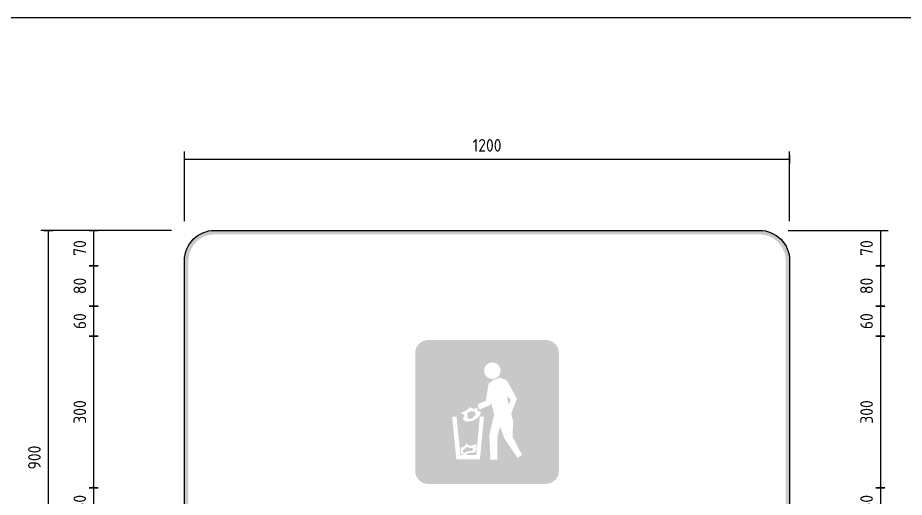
# Model space of a CAD drawing. Extents: x 0 to 420, y 0 to 297.
# Drawn here: x 90.4 to 266.2, y 197.5 to 292.5 of the extents above; entities that cross this region are included whole.
import ezdxf
from ezdxf.enums import TextEntityAlignment as Align

# ---------------------------------------------------------------- set-up
doc = ezdxf.new("R2010")
doc.units = 0
doc.header["$LTSCALE"] = 0.3
doc.layers.get('0').update_dxf_attribs({"linetype": 'CONTINUOUS'})
doc.layers.get('DEFPOINTS').update_dxf_attribs({"linetype": 'CONTINUOUS'})
for name, color, linetype in [('BLUE', 162, 'CONTINUOUS'), ('L18', 4, 'CONTINUOUS'), ('T25', 1, 'CONTINUOUS'), ('TBLK18', 4, 'CONTINUOUS'), ('TBLK25', 1, 'CONTINUOUS'), ('TBLK35', 3, 'CONTINUOUS'), ('TBLK50', 7, 'CONTINUOUS')]:
    doc.layers.add(name, color=color, linetype=linetype)
doc.styles.add('ISO', font='iso.shx')
doc.dimstyles.new('SIGNSDIM', dxfattribs={"dimtxt": 2.5, "dimasz": 0.2, "dimexe": 1.5, "dimexo": 2, "dimgap": 1.5, "dimtad": 1, "dimdec": 4, "dimlfac": 10, "dimrnd": 1, "dimdsep": 46, "dimtxsty": 'ISO', "dimblk": 'SGNDIM', "dimcen": 2.5, "dimse2": 1, "dimadec": 0, "dimazin": 0, "dimtfac": 1, "dimtdec": 4, "dimtix": 1, "dimtmove": 0, "dimatfit": 3, "dimldrblk": 'SGNDIM', "dimfxl": 1, "dimtolj": 1, "dimtzin": 0, "dimarcsym": 0})

# ---------------------------------------------------------------- blocks, each defined once
blk = doc.blocks.new('A3BBLK')
at = {"layer": 'TBLK50'}
blk.add_line((415.5000000000002, 292.5), (13, 292.5), dxfattribs=at)
blk = doc.blocks.new('a3_in_vtblk std dwg')
blk.add_blockref('A3BBLK', (-3.741840828297427e-07, 1.894474053187878e-07))
at = {"layer": 'TBLK18', "style": 'ISO'}
blk.add_attdef('MR_DIRECTORATE', text='', height=1.5, dxfattribs=at).set_placement((381.4999755770158, 68.11854027699059), align=Align.CENTER)
for tag, p in [('STREET_NAME', (355.5137892048512, 62.09980777502454)), ('SUBURB_POSTCODE', (388.4876002642824, 62.09980777502456)), ('TELEPHONE_NO.', (368.3055848069769, 59.83607470429803)), ('FAX_NO.', (393.555162257961, 59.83607470429804))]:
    blk.add_attdef(tag, p, '', height=1.5, dxfattribs=at)
at = {"layer": 'TBLK25', "style": 'ISO'}
for tag, height, p in [('MR_BRANCH', 2, (381.4999755770158, 65.19891003042062)), ('ROAD_SECTION', 1.75, (384.4999996258161, 29.16173915914942)), ('SLK', 1.75, (384.4999996258161, 26.10752480193321)), ('CHAINAGE', 1.75, (384.4999996258161, 19.20540326262937))]:
    blk.add_attdef(tag, text='', height=height, dxfattribs=at).set_placement(p, align=Align.CENTER)
for tag, p, height in [('FILE_NUMBER', (371.7734368758553, 54.23654958023184), 2.5), ('DESIGNED_/_DRAWN', (371.7734368758553, 49.48654958023184), 2), ('VERIFIED', (371.7734368758553, 44.48654958023184), 2), ('APPROVED', (371.7734368758553, 39.48654958023184), 2), ('LOCAL_AUTHORITY', (370.4803377219841, 16.73347307702431), 1.25)]:
    blk.add_attdef(tag, p, '', height=height, dxfattribs=at)
at = {"layer": 'TBLK35', "style": 'ISO', "width": 0.9}
for tag, p in [('ROAD_PROJECT&NUMBER', (384.4999996258161, 32.230685934961)), ('DRAWING_DESCRIPTION', (384.4999996258161, 22.28803376023848))]:
    blk.add_attdef(tag, text='', height=2.5, dxfattribs=at).set_placement(p, align=Align.CENTER)
at = {"layer": 'TBLK50', "style": 'ISO'}
blk.add_attdef('MRWA_DRG_NUMBER', (356.2877078814561, 6.084560384789711), '', height=5, dxfattribs=at)
blk = doc.blocks.new('SGNDIM')
for p, q in [((0, 0), (-1, 0)), ((0, 4.5), (0, -4.5))]:
    blk.add_line(p, q)
blk = doc.blocks.new('*D7')
at = {"layer": 'DEFPOINTS', "color": 0, "transparency": 16777216}
for p in [(243.4407608334969, 264.471770796123), (123.4407608334971, 250.2251386105198), (243.4407608334969, 250.2251386105198)]:
    blk.add_point(p, dxfattribs=at)
at = {"layer": 'T25', "color": 0, "lineweight": -2, "transparency": 16777216}
for p, q in [((123.4407608334971, 252.2251386105198), (123.4407608334971, 265.971770796123)), ((243.4407608334969, 252.2251386105198), (243.4407608334969, 265.971770796123)), ((123.6407608334971, 264.471770796123), (243.2407608334969, 264.471770796123))]:
    blk.add_line(p, q, dxfattribs=at)
at = {"layer": 'T25', "color": 0, "lineweight": -2, "transparency": 16777216, "xscale": 0.2, "yscale": 0.2, "zscale": 0.2, "rotation": 180}
blk.add_blockref('SGNDIM', (123.4407608334971, 264.471770796123), dxfattribs=at)
at = {"layer": 'T25', "color": 0, "lineweight": -2, "transparency": 16777216, "xscale": 0.2, "yscale": 0.2, "zscale": 0.2}
blk.add_blockref('SGNDIM', (243.4407608334969, 264.471770796123), dxfattribs=at)
at = {"layer": 'T25', "color": 0, "transparency": 16777216, "insert": (183.440760833497, 267.221770796123), "char_height": 2.5, "attachment_point": 5, "style": 'ISO'}
blk.add_mtext('\\A1;1200', dxfattribs=at)
blk = doc.blocks.new('*D14')
at = {"layer": 'DEFPOINTS', "color": 0, "transparency": 16777216}
for p in [(253.2160417323734, 199.399110222131), (253.2160417323734, 193.3810405390669), (261.4407608334968, 193.3810405390669)]:
    blk.add_point(p, dxfattribs=at)
at = {"layer": 'T25', "color": 0, "lineweight": -2, "transparency": 16777216}
blk.add_line((261.4407608334968, 199.199110222131), (261.4407608334968, 193.5810405390669), dxfattribs=at)
at = {"layer": 'T25', "color": 0, "lineweight": -2, "transparency": 16777216, "xscale": 0.2, "yscale": 0.2, "zscale": 0.2}
for p, rotation in [((261.4407608334968, 199.399110222131), 90), ((261.4407608334968, 193.3810405390669), 270)]:
    blk.add_blockref('SGNDIM', p, dxfattribs=dict(at, rotation=rotation))
at = {"layer": 'T25', "color": 0, "transparency": 16777216, "insert": (258.6907608334968, 196.3900753805989), "char_height": 2.5, "attachment_point": 5, "rotation": 90, "style": 'ISO'}
blk.add_mtext('\\A1;60', dxfattribs=at)
blk = doc.blocks.new('*D15')
at = {"layer": 'DEFPOINTS', "color": 0, "transparency": 16777216}
for p in [(243.4407608334969, 229.399110222131), (243.4407608334969, 199.399110222131), (261.4407608334968, 199.399110222131)]:
    blk.add_point(p, dxfattribs=at)
at = {"layer": 'T25', "color": 0, "lineweight": -2, "transparency": 16777216}
blk.add_line((261.4407608334968, 229.199110222131), (261.4407608334968, 199.5991102221309), dxfattribs=at)
at = {"layer": 'T25', "color": 0, "lineweight": -2, "transparency": 16777216, "xscale": 0.2, "yscale": 0.2, "zscale": 0.2}
for p, rotation in [((261.4407608334968, 229.399110222131), 90), ((261.4407608334968, 199.399110222131), 270)]:
    blk.add_blockref('SGNDIM', p, dxfattribs=dict(at, rotation=rotation))
at = {"layer": 'T25', "color": 0, "transparency": 16777216, "insert": (258.6907608334968, 214.399110222131), "char_height": 2.5, "attachment_point": 5, "rotation": 90, "style": 'ISO'}
blk.add_mtext('\\A1;300', dxfattribs=at)
blk = doc.blocks.new('*D16')
at = {"layer": 'DEFPOINTS', "color": 0, "transparency": 16777216}
for p in [(248.0886481574406, 235.3764594926563), (248.0886481574406, 229.399110222131), (261.4407608334968, 229.399110222131)]:
    blk.add_point(p, dxfattribs=at)
at = {"layer": 'T25', "color": 0, "lineweight": -2, "transparency": 16777216}
blk.add_line((261.4407608334968, 235.1764594926563), (261.4407608334968, 229.5991102221309), dxfattribs=at)
at = {"layer": 'T25', "color": 0, "lineweight": -2, "transparency": 16777216, "xscale": 0.2, "yscale": 0.2, "zscale": 0.2}
for p, rotation in [((261.4407608334968, 235.3764594926563), 90), ((261.4407608334968, 229.399110222131), 270)]:
    blk.add_blockref('SGNDIM', p, dxfattribs=dict(at, rotation=rotation))
at = {"layer": 'T25', "color": 0, "transparency": 16777216, "insert": (258.6907608334968, 232.3877848573937), "char_height": 2.5, "attachment_point": 5, "rotation": 90, "style": 'ISO'}
blk.add_mtext('\\A1;60', dxfattribs=at)
blk = doc.blocks.new('*D17')
at = {"layer": 'DEFPOINTS', "color": 0, "transparency": 16777216}
for p in [(237.4407608334971, 243.3764594926563), (237.4407608334971, 235.3764594926563), (261.4407608334968, 235.3764594926563)]:
    blk.add_point(p, dxfattribs=at)
at = {"layer": 'T25', "color": 0, "lineweight": -2, "transparency": 16777216}
blk.add_line((261.4407608334968, 243.1764594926563), (261.4407608334968, 235.5764594926563), dxfattribs=at)
at = {"layer": 'T25', "color": 0, "lineweight": -2, "transparency": 16777216, "xscale": 0.2, "yscale": 0.2, "zscale": 0.2}
for p, rotation in [((261.4407608334968, 243.3764594926563), 90), ((261.4407608334968, 235.3764594926563), 270)]:
    blk.add_blockref('SGNDIM', p, dxfattribs=dict(at, rotation=rotation))
at = {"layer": 'T25', "color": 0, "transparency": 16777216, "insert": (258.6907608334968, 239.3764594926563), "char_height": 2.5, "attachment_point": 5, "rotation": 90, "style": 'ISO'}
blk.add_mtext('\\A1;80', dxfattribs=at)
blk = doc.blocks.new('*D18')
at = {"layer": 'DEFPOINTS', "color": 0, "transparency": 16777216}
for p in [(241.1306524504076, 250.3764594926564), (241.1306524504076, 243.3764594926564), (261.4407608334968, 243.3764594926564)]:
    blk.add_point(p, dxfattribs=at)
at = {"layer": 'T25', "color": 0, "lineweight": -2, "transparency": 16777216}
for p, q in [((243.1306524504076, 250.3764594926564), (262.9407608334968, 250.3764594926564)), ((261.4407608334968, 250.1764594926564), (261.4407608334968, 243.5764594926564))]:
    blk.add_line(p, q, dxfattribs=at)
at = {"layer": 'T25', "color": 0, "lineweight": -2, "transparency": 16777216, "xscale": 0.2, "yscale": 0.2, "zscale": 0.2}
for p, rotation in [((261.4407608334968, 250.3764594926564), 90), ((261.4407608334968, 243.3764594926564), 270)]:
    blk.add_blockref('SGNDIM', p, dxfattribs=dict(at, rotation=rotation))
at = {"layer": 'T25', "color": 0, "transparency": 16777216, "insert": (258.6907608334968, 246.8764594926564), "char_height": 2.5, "attachment_point": 5, "rotation": 90, "style": 'ISO'}
blk.add_mtext('\\A1;70', dxfattribs=at)
blk = doc.blocks.new('*D34')
at = {"layer": 'DEFPOINTS', "color": 0, "transparency": 16777216}
for p in [(122.8516018236214, 250.3764594926564), (96.44076083349705, 160.3764594926564), (123.6655272038042, 160.3764594926564)]:
    blk.add_point(p, dxfattribs=at)
at = {"layer": 'T25', "color": 0, "lineweight": -2, "transparency": 16777216}
for p, q in [((120.8516018236214, 250.3764594926564), (94.94076083349707, 250.3764594926564)), ((96.44076083349707, 250.1764594926564), (96.44076083349705, 160.5764594926563)), ((121.6655272038042, 160.3764594926564), (94.94076083349705, 160.3764594926564))]:
    blk.add_line(p, q, dxfattribs=at)
at = {"layer": 'T25', "color": 0, "lineweight": -2, "transparency": 16777216, "xscale": 0.2, "yscale": 0.2, "zscale": 0.2}
for p, rotation in [((96.44076083349707, 250.3764594926564), 90), ((96.44076083349705, 160.3764594926564), 270)]:
    blk.add_blockref('SGNDIM', p, dxfattribs=dict(at, rotation=rotation))
at = {"layer": 'T25', "color": 0, "transparency": 16777216, "insert": (93.69076083349702, 205.3764594926564), "char_height": 2.5, "attachment_point": 5, "rotation": 90, "style": 'ISO'}
blk.add_mtext('\\A1;900', dxfattribs=at)
blk = doc.blocks.new('*D41')
at = {"layer": 'DEFPOINTS', "color": 0, "transparency": 16777216}
for p in [(113.6654799346206, 199.399110222131), (105.4407608334971, 193.3810405390669), (113.6654799346206, 193.3810405390669)]:
    blk.add_point(p, dxfattribs=at)
at = {"layer": 'T25', "color": 0, "lineweight": -2, "transparency": 16777216}
blk.add_line((105.4407608334971, 199.199110222131), (105.4407608334971, 193.5810405390669), dxfattribs=at)
at = {"layer": 'T25', "color": 0, "lineweight": -2, "transparency": 16777216, "xscale": 0.2, "yscale": 0.2, "zscale": 0.2}
for p, rotation in [((105.4407608334971, 199.399110222131), 90), ((105.4407608334971, 193.3810405390669), 270)]:
    blk.add_blockref('SGNDIM', p, dxfattribs=dict(at, rotation=rotation))
at = {"layer": 'T25', "color": 0, "transparency": 16777216, "insert": (102.690760833497, 196.3900753805989), "char_height": 2.5, "attachment_point": 5, "rotation": 90, "style": 'ISO'}
blk.add_mtext('\\A1;60', dxfattribs=at)
blk = doc.blocks.new('*D42')
at = {"layer": 'DEFPOINTS', "color": 0, "transparency": 16777216}
for p in [(123.4407608334971, 229.399110222131), (105.4407608334971, 199.399110222131), (123.4407608334971, 199.399110222131)]:
    blk.add_point(p, dxfattribs=at)
at = {"layer": 'T25', "color": 0, "lineweight": -2, "transparency": 16777216}
blk.add_line((105.4407608334971, 229.199110222131), (105.4407608334971, 199.5991102221309), dxfattribs=at)
at = {"layer": 'T25', "color": 0, "lineweight": -2, "transparency": 16777216, "xscale": 0.2, "yscale": 0.2, "zscale": 0.2}
for p, rotation in [((105.4407608334971, 229.399110222131), 90), ((105.4407608334971, 199.399110222131), 270)]:
    blk.add_blockref('SGNDIM', p, dxfattribs=dict(at, rotation=rotation))
at = {"layer": 'T25', "color": 0, "transparency": 16777216, "insert": (102.690760833497, 214.399110222131), "char_height": 2.5, "attachment_point": 5, "rotation": 90, "style": 'ISO'}
blk.add_mtext('\\A1;300', dxfattribs=at)
blk = doc.blocks.new('*D43')
at = {"layer": 'DEFPOINTS', "color": 0, "transparency": 16777216}
for p in [(118.7928735095534, 235.3764594926563), (105.4407608334971, 229.399110222131), (118.7928735095534, 229.399110222131)]:
    blk.add_point(p, dxfattribs=at)
at = {"layer": 'T25', "color": 0, "lineweight": -2, "transparency": 16777216}
blk.add_line((105.4407608334971, 235.1764594926563), (105.4407608334971, 229.5991102221309), dxfattribs=at)
at = {"layer": 'T25', "color": 0, "lineweight": -2, "transparency": 16777216, "xscale": 0.2, "yscale": 0.2, "zscale": 0.2}
for p, rotation in [((105.4407608334971, 235.3764594926563), 90), ((105.4407608334971, 229.399110222131), 270)]:
    blk.add_blockref('SGNDIM', p, dxfattribs=dict(at, rotation=rotation))
at = {"layer": 'T25', "color": 0, "transparency": 16777216, "insert": (102.690760833497, 232.3877848573937), "char_height": 2.5, "attachment_point": 5, "rotation": 90, "style": 'ISO'}
blk.add_mtext('\\A1;60', dxfattribs=at)
blk = doc.blocks.new('*D44')
at = {"layer": 'DEFPOINTS', "color": 0, "transparency": 16777216}
for p in [(119.4407608334973, 250.3764594926564), (105.4407608334971, 243.3764594926563), (119.4407608334973, 243.3764594926563)]:
    blk.add_point(p, dxfattribs=at)
at = {"layer": 'T25', "color": 0, "lineweight": -2, "transparency": 16777216}
for p, q in [((117.4407608334973, 250.3764594926564), (103.9407608334971, 250.3764594926564)), ((105.4407608334971, 250.1764594926564), (105.4407608334971, 243.5764594926563))]:
    blk.add_line(p, q, dxfattribs=at)
at = {"layer": 'T25', "color": 0, "lineweight": -2, "transparency": 16777216, "xscale": 0.2, "yscale": 0.2, "zscale": 0.2}
for p, rotation in [((105.4407608334971, 250.3764594926564), 90), ((105.4407608334971, 243.3764594926563), 270)]:
    blk.add_blockref('SGNDIM', p, dxfattribs=dict(at, rotation=rotation))
at = {"layer": 'T25', "color": 0, "transparency": 16777216, "insert": (102.690760833497, 246.8764594926564), "char_height": 2.5, "attachment_point": 5, "rotation": 90, "style": 'ISO'}
blk.add_mtext('\\A1;70', dxfattribs=at)
blk = doc.blocks.new('*D49')
at = {"layer": 'DEFPOINTS', "color": 0, "transparency": 16777216}
for p in [(129.4407608334971, 243.3764594926563), (105.4407608334973, 235.3764594926563), (129.4407608334971, 235.3764594926563)]:
    blk.add_point(p, dxfattribs=at)
at = {"layer": 'T25', "color": 0, "lineweight": -2, "transparency": 16777216}
blk.add_line((105.4407608334973, 243.1764594926563), (105.4407608334973, 235.5764594926563), dxfattribs=at)
at = {"layer": 'T25', "color": 0, "lineweight": -2, "transparency": 16777216, "xscale": 0.2, "yscale": 0.2, "zscale": 0.2}
for p, rotation in [((105.4407608334973, 243.3764594926563), 90), ((105.4407608334973, 235.3764594926563), 270)]:
    blk.add_blockref('SGNDIM', p, dxfattribs=dict(at, rotation=rotation))
at = {"layer": 'T25', "color": 0, "transparency": 16777216, "insert": (102.6907608334972, 239.3764594926563), "char_height": 2.5, "attachment_point": 5, "rotation": 90, "style": 'ISO'}
blk.add_mtext('\\A1;80', dxfattribs=at)

msp = doc.modelspace()

# ---------------------------------------------------------------- hatches: boundary and pattern name
at = {"layer": 'BLUE'}
h = msp.add_hatch(color=256, dxfattribs=at)
edge = h.paths.add_edge_path(flags=16)
edge.add_line((124.240760832997, 166.3764594926564), (124.240760832997, 244.3764594926564))
edge.add_arc((129.4407608334971, 244.3764594926564), 5.200000000500026, 89.99999999999977, 180.0000000000003, ccw=False)
edge.add_line((129.4407608334971, 249.5764594931564), (237.4407608334969, 249.5764594931564))
edge.add_arc((237.4407608334969, 244.3764594926564), 5.200000000499983, -6.252776074688882e-13, 90, ccw=False)
edge.add_line((242.6407608339969, 244.3764594926564), (242.6407608339969, 166.3764594926565))
edge.add_arc((237.4407608334969, 166.3764594926564), 5.200000000500012, -89.99999999999972, 2.8421709430404007e-13, ccw=False)
edge.add_line((237.4407608334969, 161.1764594921564), (129.4407608334971, 161.1764594921564))
edge.add_arc((129.4407608334971, 166.3764594926564), 5.200000000500012, 180.0000000000003, 270.0000000000003, ccw=False)
edge = h.paths.add_edge_path()
edge.add_line((123.4407608334971, 166.3764594926564), (123.4407608334971, 244.3764594926564))
edge.add_arc((129.4407608334971, 244.3764594926564), 6, 90, 180, ccw=False)
edge.add_line((129.4407608334971, 250.3764594926564), (237.4407608334969, 250.3764594926564))
edge.add_arc((237.4407608334969, 244.3764594926564), 6, 0, 90, ccw=False)
edge.add_line((243.4407608334969, 244.3764594926564), (243.4407608334969, 166.3764594926565))
edge.add_arc((237.4407608334969, 166.3764594926565), 6, -90, 0, ccw=False)
edge.add_line((237.4407608334969, 160.3764594926565), (129.4407608334971, 160.3764594926564))
edge.add_arc((129.4407608334971, 166.3764594926564), 6, 180, 270, ccw=False)
h = msp.add_hatch(color=256, dxfattribs=at)
edge = h.paths.add_edge_path()
edge.add_line((171.7740941668303, 200.1491102221309), (195.1074275001635, 200.1491102221308))
edge.add_arc((195.1074275001635, 202.7324435554642), 2.583333333333314, 270, 360)
edge.add_line((197.6907608334968, 202.7324435554642), (197.6907608334968, 226.0657768887974))
edge.add_arc((195.1074275001635, 226.0657768887974), 2.583333333333314, 0, 90)
edge.add_line((195.1074275001635, 228.6491102221307), (171.7740941668303, 228.6491102221306))
edge.add_arc((171.7740941668303, 226.0657768887974), 2.583333333333286, 89.99999999999937, 179.9999999999993)
edge.add_line((169.1907608334971, 226.0657768887974), (169.1907608334971, 202.7324435554642))
edge.add_arc((171.7740941668303, 202.7324435554642), 2.583333333333258, 180, 270)
edge = h.paths.add_edge_path(flags=16)
edge.add_arc((184.4831498441235, 222.5787512407202), 1.635378273209361, 0, 360)
edge = h.paths.add_edge_path(flags=16)
edge.add_line((189.3710475052524, 217.0183557482999), (187.3424416792691, 220.7043295988699))
edge.add_line((187.3424416792692, 220.7043295988699), (185.9066103225723, 221.2177330447241))
edge.add_arc((184.3517733321609, 223.5529111072027), 2.805454446294295, 277.2926154689035, 303.6569587064607, ccw=False)
edge.add_arc((182.2398939169548, 223.190291228299), 3.456599354514982, 296.0790010576322, 315.56089806648936, ccw=False)
edge.add_line((183.7594496027318, 220.0856125628883), (183.1930206993073, 216.6234299463837))
edge.add_line((183.1930206993073, 216.6234299463838), (181.5859433170294, 215.9388919971033))
edge.add_line((181.5859433170294, 215.9388919971032), (181.9547807306917, 214.8594281814819))
edge.add_line((181.9547807306918, 214.8594281814819), (184.0097321225369, 215.7809216763367))
edge.add_line((184.0097321225369, 215.7809216763367), (184.260014642342, 216.1758474138284))
edge.add_line((184.260014642342, 216.1758474138284), (184.8528781839038, 213.9687371410317))
edge.add_line((184.8528781839038, 213.9687371410317), (183.8990853418838, 209.7873479414524))
edge.add_line((183.8990853418838, 209.7873479414524), (184.1201841846877, 204.9768429454093))
edge.add_line((184.1201841846877, 204.9768429454093), (185.4626206166607, 204.9768429454093))
edge.add_line((185.4626206166607, 204.9768429454093), (185.4626206166607, 209.4090948166951))
edge.add_line((185.4626206166607, 209.4090948166951), (186.0233852961265, 211.4978571320963))
edge.add_line((186.0233852961265, 211.4978571320962), (186.9070144017376, 209.1204040687013))
edge.add_line((186.9070144017376, 209.1204040687014), (189.4899301159412, 205.2994972653379))
edge.add_line((189.4899301159412, 205.2994972653379), (190.356566346315, 205.8938605472928))
edge.add_line((190.356566346315, 205.8938605472928), (188.4873509853505, 209.5279674473162))
edge.add_line((188.4873509853505, 209.5279674473162), (188.6269529665169, 212.4584472218796))
edge.add_line((188.6269529665169, 212.4584472218796), (188.236117039423, 214.156628009058))
edge.add_line((188.236117039423, 214.156628009058), (189.3710475052524, 217.0183557482999))
edge = h.paths.add_edge_path(flags=16)
edge.add_arc((177.7402310962648, 217.0015470086482), 2.792104129515043, 280.54020928067814, 325.281486925019, ccw=False)
edge.add_arc((178.8619726006043, 214.6293786224563), 0.7157596505835585, 211.3912102072548, 256.3279474650203)
edge.add_arc((178.6113294199503, 213.5990150267839), 0.3446511864486992, -87.75651048496172, 76.32794746502009, ccw=False)
edge.add_arc((179.5421208824852, 213.4191525269785), 0.9319372119294264, 190.1683086071823, 292.5351705228749)
edge.add_arc((179.7413850248033, 215.2907789011746), 2.736963634196386, 273.307351473007, 337.0279491245884)
edge.add_arc((181.6785429556235, 213.8331689162278), 0.7008917452763322, 33.7527136483636, 82.6258094206427)
edge.add_arc((182.1539696722637, 215.039498838585), 0.6402710705639671, 153.3777217374509, 232.9839416241786, ccw=False)
edge.add_arc((180.805605620563, 216.3315744437334), 1.269840437606368, 262.82364639334224, 307.6676568139404, ccw=False)
edge.add_arc((180.7643384700075, 216.0038235448619), 0.9395017789149025, 219.0988079367792, 262.8236463933406, ccw=False)
h.paths.add_polyline_path([(176.5176291514736, 213.4545419823495), (177.350279631373, 204.9976016183928), (182.0233179829439, 204.9976016183928), (182.8389755876062, 213.5054874046764), (182.0063251077067, 213.4885056187089), (181.2926247544676, 205.846692011982), (178.1829301112725, 205.846692011982), (177.3842652801667, 213.471523768317)], flags=16)
edge = h.paths.add_edge_path(flags=16)
edge.add_arc((180.1479691814958, 208.6584683355077), 0.9178092703727253, 204.5797503272922, 275.4892591362984)
edge.add_arc((179.9941146724287, 210.2594542779395), 2.526170920569818, 275.4892591362976, 300.9739314660319)
edge.add_arc((180.7650578128715, 207.8613983579276), 0.5778163106148154, -58.891312764899794, 23.684957846897987, ccw=False)
edge.add_line((181.0635942085418, 207.3666785288599), (181.4302039001866, 207.378497012313))
edge.add_arc((179.1247757677796, 207.8392174372138), 2.351013012217103, 323.08453148588205, 348.6987948998318, ccw=False)
edge.add_arc((180.7584306863646, 206.6119448070737), 0.3077248529727847, 238.2414615231425, 323.08453148588745, ccw=False)
edge.add_arc((180.4129992591871, 204.6419857454077), 1.71813193575901, 83.87022997618986, 126.0446052008799)
edge.add_arc((178.9962829352881, 206.5887395618929), 0.6895506771286091, 278.68940098432216, 306.0446052008811, ccw=False)
edge.add_arc((178.9161249368867, 206.4288122981536), 0.553316277390663, 228.6460894822572, 289.4597050086286, ccw=False)
edge.add_arc((179.1340885114228, 206.6764447232608), 0.8832101054460022, 197.1984145010809, 228.6460894822546, ccw=False)
edge.add_arc((179.6967328344326, 206.8505951739289), 1.47218974319523, 157.998040084465, 197.1984145010807, ccw=False)
edge.add_arc((178.3761710560198, 208.3404041431477), 0.9393207029587187, 267.2901164790579, 356.1110629845729)
h = msp.add_hatch(color=256, dxfattribs=at)
edge = h.paths.add_edge_path()
edge.add_arc((178.1617960356991, 208.4139099393667), 1.557887307468233, 291.5429146435113, 323.1198047372911)
edge.add_arc((180.4192024383417, 209.7718855400547), 2.506031332366785, 246.2008141851514, 274.0561131653174)
edge.add_line((180.5964625899524, 207.2721311766311), (180.5668973053591, 206.681210160777))
edge.add_arc((180.219322031659, 204.5001479231191), 2.20858349523518, 80.94545001353272, 127.8567936292432)
edge.add_arc((179.1844137967611, 206.6739558990657), 0.5363107350109093, 147.1526496885087, 233.3047234784441, ccw=False)
edge = h.paths.add_edge_path()
edge.add_line((179.3895002085808, 214.1037184122092), (179.6274003602207, 213.7131368839863))
edge.add_line((179.6274003602207, 213.7131368839863), (179.6104074849835, 213.1697190243583))
edge.add_arc((180.0453786134343, 213.7756635549752), 0.7459012379466181, 234.3277082003905, 313.838222184557)
edge.add_line((180.5620080915432, 213.2376462326527), (181.241722694308, 213.9169185732937))
edge.add_arc((181.7975646493348, 214.4653383333366), 0.7808485846650415, 174.1264310677045, 224.6148974127907, ccw=False)
edge.add_arc((180.6909155659072, 215.13939953254), 0.6795976848551176, 224.3754402006939, 299.040913659004, ccw=False)
edge.add_arc((178.919187227612, 215.6620470933292), 1.627753844556552, 286.79413043706614, 322.1880978603424, ccw=False)
h.paths.add_polyline_path([(187.3862821178852, 217.573597374191), (187.7431322945049, 215.7905075283264), (188.2019397225475, 216.7754524029287)])

# ---------------------------------------------------------------- linework, layer by layer
msp.add_lwpolyline([(123.4407608334971, 166.3764594926564), (123.4407608334971, 244.3764594926564, -0.4142135623730953), (129.4407608334971, 250.3764594926564), (237.4407608334969, 250.3764594926564, -0.4142135623730948), (243.4407608334969, 244.3764594926564), (243.4407608334969, 166.3764594926565, -0.4142135623730948), (237.4407608334969, 160.3764594926565), (129.4407608334971, 160.3764594926564, -0.4142135623730953)], format="xyb", close=True, dxfattribs=at)

# ---------------------------------------------------------------- block references
at = {"layer": 'L18'}
msp.add_blockref('a3_in_vtblk std dwg', (3.741840828297427e-07, -1.894474053187878e-07), dxfattribs=at)

# ---------------------------------------------------------------- dimensions: what is measured, and where the dimension line sits
at = {"layer": 'T25'}
dim = msp.add_linear_dim(base=(243.4407608334969, 264.471770796123), p1=(123.4407608334971, 250.2251386105198), p2=(243.4407608334969, 250.2251386105198), dimstyle='SIGNSDIM', override={"dimse2": 0}, dxfattribs=at)
dim.commit()
dim.dimension.update_dxf_attribs({"geometry": '*D7', "text_midpoint": (183.440760833497, 267.221770796123)})
for base, p1, p2, override, picture, middle in [((96.44076083349705, 160.3764594926564), (122.8516018236214, 250.3764594926564), (123.6655272038042, 160.3764594926564), {"dimse2": 0}, '*D34', (93.69076083349702, 205.3764594926564)), ((105.4407608334973, 235.3764594926563), (129.4407608334971, 243.3764594926563), (129.4407608334971, 235.3764594926563), {"dimse1": 1}, '*D49', (102.6907608334972, 239.3764594926563)), ((261.4407608334968, 235.3764594926563), (237.4407608334971, 243.3764594926563), (237.4407608334971, 235.3764594926563), {"dimse1": 1}, '*D17', (258.6907608334968, 239.3764594926563)), ((105.4407608334971, 229.399110222131), (118.7928735095534, 235.3764594926563), (118.7928735095534, 229.399110222131), {"dimse1": 1}, '*D43', (102.690760833497, 232.3877848573937)), ((261.4407608334968, 229.399110222131), (248.0886481574406, 235.3764594926563), (248.0886481574406, 229.399110222131), {"dimse1": 1}, '*D16', (258.6907608334968, 232.3877848573937)), ((105.4407608334971, 199.399110222131), (123.4407608334971, 229.399110222131), (123.4407608334971, 199.399110222131), {"dimse1": 1}, '*D42', (102.690760833497, 214.399110222131)), ((261.4407608334968, 199.399110222131), (243.4407608334969, 229.399110222131), (243.4407608334969, 199.399110222131), {"dimse1": 1}, '*D15', (258.6907608334968, 214.399110222131)), ((105.4407608334971, 193.3810405390669), (113.6654799346206, 199.399110222131), (113.6654799346206, 193.3810405390669), {"dimse1": 1}, '*D41', (102.690760833497, 196.3900753805989)), ((261.4407608334968, 193.3810405390669), (253.2160417323734, 199.399110222131), (253.2160417323734, 193.3810405390669), {"dimse1": 1}, '*D14', (258.6907608334968, 196.3900753805989))]:
    dim = msp.add_linear_dim(base=base, p1=p1, p2=p2, angle=90, dimstyle='SIGNSDIM', override=override, dxfattribs=at)
    dim.commit()
    dim.dimension.update_dxf_attribs({"geometry": picture, "text_midpoint": middle})
for base, p1, p2, picture, middle in [((105.4407608334971, 243.3764594926563), (119.4407608334973, 250.3764594926564), (119.4407608334973, 243.3764594926563), '*D44', (102.690760833497, 246.8764594926564)), ((261.4407608334968, 243.3764594926564), (241.1306524504076, 250.3764594926564), (241.1306524504076, 243.3764594926564), '*D18', (258.6907608334968, 246.8764594926564))]:
    dim = msp.add_linear_dim(base=base, p1=p1, p2=p2, angle=90, dimstyle='SIGNSDIM', dxfattribs=at)
    dim.commit()
    dim.dimension.update_dxf_attribs({"geometry": picture, "text_midpoint": middle})

doc.saveas('drawing.dxf')
